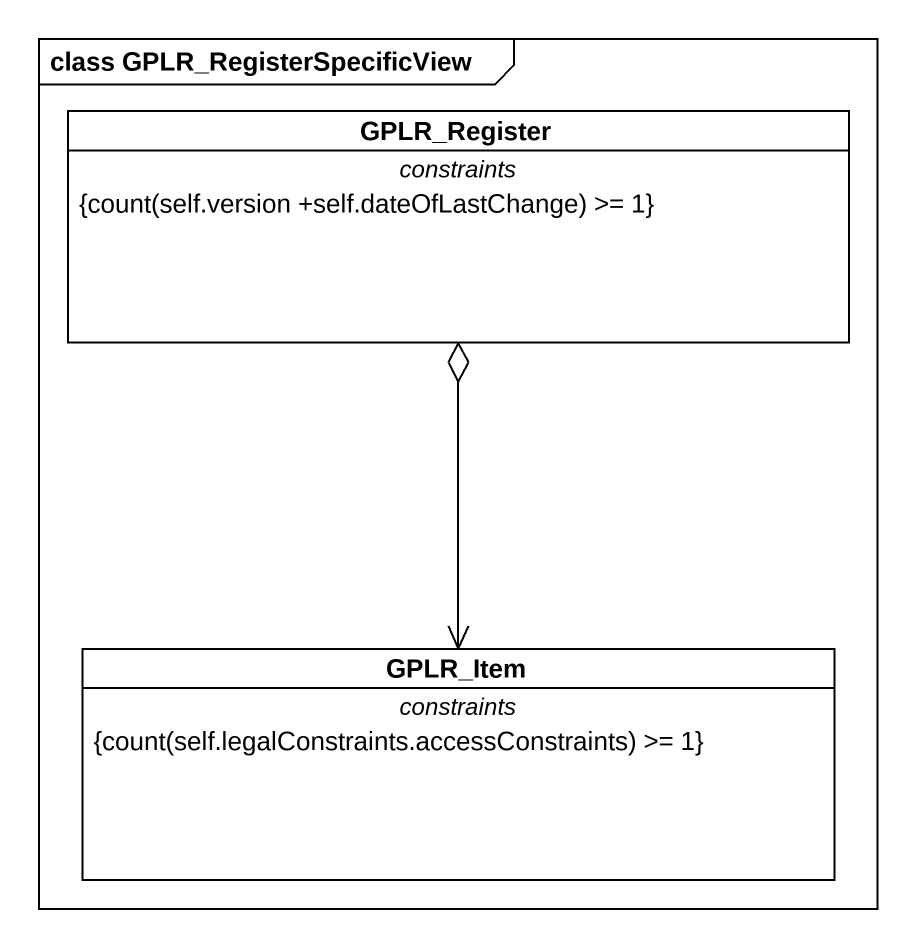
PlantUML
@startuml
mainframe class GPLR_RegisterSpecificView
hide circle
hide empty members
class GPLR_Register #FFFFFF {
  -- constraints --
  {field} {count(self.version +self.dateOfLastChange) >= 1}
}
class GPLR_Item #FFFFFF {
  -- constraints --
  {field} {count(self.legalConstraints.accessConstraints) >= 1}
}
GPLR_Item <-up-o GPLR_Register
@enduml
